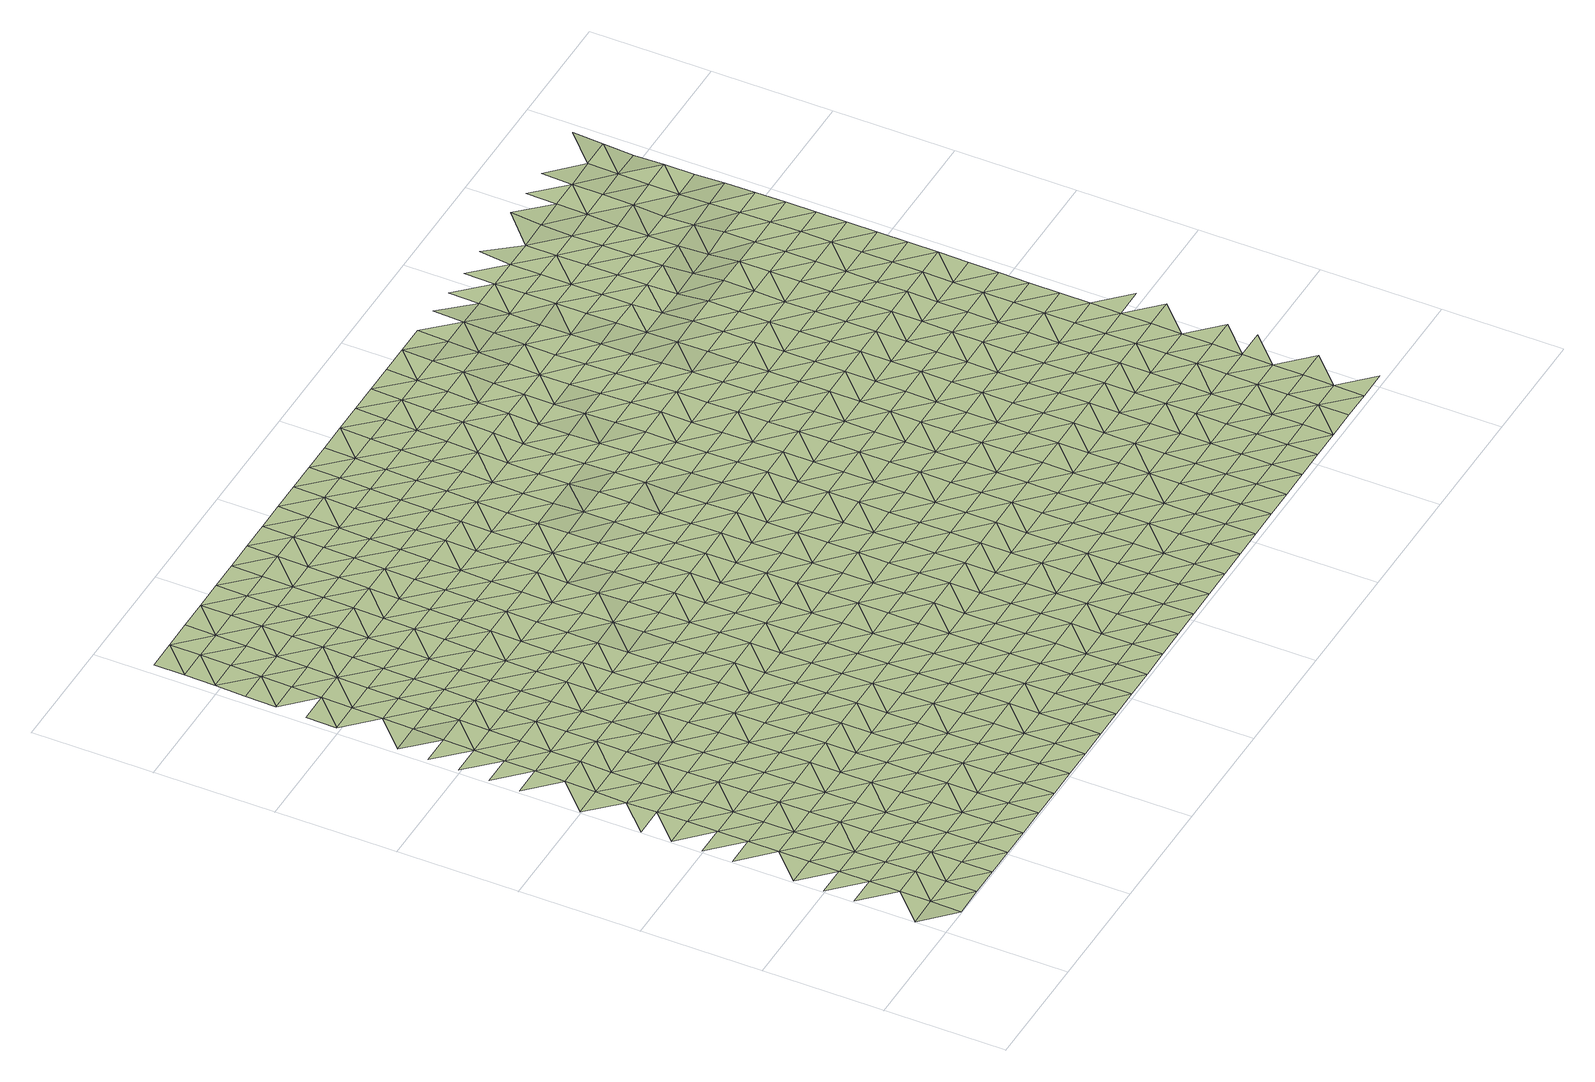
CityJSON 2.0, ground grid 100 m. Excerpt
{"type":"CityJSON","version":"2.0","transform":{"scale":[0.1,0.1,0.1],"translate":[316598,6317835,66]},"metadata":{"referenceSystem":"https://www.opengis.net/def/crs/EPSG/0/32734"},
"CityObjects":{
"terrain1":{"type":"TINRelief","geometry":[{"type":"CompositeSurface","lod":"1","boundaries":[[[0,1,2]],[[0,2,3]],[[1,4,2]],[[5,3,6]],[[6,7,8]],[[3,2,9]],[[4,10,2]],[[3,9,6]],[[11,7,12]],[[2,10,9]],[[11,12,13]],[[7,6,14]],[[10,4,15]],[[14,6,9]],[[12,7,16]],[[17,18,13]],[[16,7,14]],[[19,9,10]],[[15,20,10]],[[12,21,13]],[[22,17,23]],[[9,19,14]],[[21,12,16]],[[10,20,19]],[[17,13,24]],[[23,25,26]],[[16,14,27]],[[21,24,13]],[[28,20,15]],[[14,19,27]],[[26,25,29]],[[23,17,30]],[[24,30,17]],[[21,16,31]],[[20,32,19]],[[27,33,16]],[[34,29,35]],[[36,25,23]],[[28,32,20]],[[31,24,21]],[[30,36,23]],[[31,16,33]],[[27,19,37]],[[29,25,38]],[[35,39,40]],[[32,37,19]],[[25,36,38]],[[30,24,41]],[[42,33,27]],[[24,31,43]],[[44,40,39]],[[35,29,45]],[[28,46,32]],[[37,42,27]],[[36,30,41]],[[45,29,38]],[[24,43,41]],[[33,47,31]],[[48,39,35]],[[49,37,32]],[[50,51,44]],[[42,47,33]],[[45,48,35]],[[32,46,49]],[[38,36,52]],[[53,43,31]],[[41,54,36]],[[42,37,55]],[[56,57,50]],[[47,53,31]],[[58,44,39]],[[52,45,38]],[[48,59,39]],[[55,37,49]],[[52,36,54]],[[41,43,60]],[[44,58,50]],[[61,47,42]],[[56,62,63]],[[53,60,43]],[[58,39,59]],[[46,64,49]],[[42,55,61]],[[48,45,65]],[[66,54,41]],[[45,52,67]],[[56,50,68]],[[69,70,62]],[[60,66,41]],[[59,48,65]],[[53,47,71]],[[72,55,49]],[[68,50,58]],[[47,61,73]],[[45,67,65]],[[52,54,74]],[[72,49,64]],[[75,62,56]],[[60,53,71]],[[76,69,77]],[[66,74,54]],[[47,73,71]],[[68,75,56]],[[58,59,78]],[[79,67,52]],[[61,55,80]],[[65,81,59]],[[55,72,82]],[[76,77,83]],[[74,79,52]],[[69,62,84]],[[78,68,58]],[[66,60,85]],[[73,61,80]],[[75,86,62]],[[71,87,60]],[[78,59,81]],[[80,55,82]],[[65,67,88]],[[64,89,72]],[[90,91,92]],[[77,69,84]],[[66,85,74]],[[83,93,91]],[[79,88,67]],[[84,62,86]],[[60,87,85]],[[73,94,71]],[[75,68,95]],[[96,81,65]],[[72,97,82]],[[68,78,98]],[[80,94,73]],[[91,93,92]],[[77,99,83]],[[100,79,74]],[[88,96,65]],[[72,89,97]],[[86,75,95]],[[87,71,101]],[[84,99,77]],[[74,85,100]],[[68,98,95]],[[81,102,78]],[[94,101,71]],[[103,104,105]],[[93,83,106]],[[88,79,107]],[[108,80,82]],[[104,92,109]],[[96,102,81]],[[97,110,82]],[[99,106,83]],[[107,79,100]],[[111,103,105]],[[112,84,86]],[[113,98,78]],[[87,114,85]],[[80,108,94]],[[95,115,86]],[[101,116,87]],[[104,109,105]],[[108,82,110]],[[117,96,88]],[[89,118,97]],[[102,113,78]],[[119,92,93]],[[84,112,99]],[[85,114,100]],[[106,120,93]],[[88,107,117]],[[112,86,115]],[[87,116,114]],[[95,98,121]],[[101,94,122]],[[111,123,124]],[[109,92,119]],[[110,97,125]],[[105,126,111]],[[113,121,98]],[[94,108,122]],[[93,120,119]],[[106,99,127]],[[102,96,128]],[[129,107,100]],[[96,117,130]],[[125,97,118]],[[131,115,95]],[[116,101,132]],[[99,112,127]],[[129,100,114]],[[111,126,123]],[[133,124,134]],[[109,135,105]],[[113,102,128]],[[110,136,108]],[[121,131,95]],[[122,132,101]],[[96,130,128]],[[120,106,137]],[[119,135,109]],[[136,110,125]],[[112,115,138]],[[117,107,139]],[[127,137,106]],[[107,129,140]],[[124,123,134]],[[126,105,141]],[[113,142,121]],[[114,116,143]],[[108,144,122]],[[131,138,115]],[[116,132,145]],[[146,119,120]],[[130,117,139]],[[118,147,125]],[[135,141,105]],[[142,113,128]],[[144,108,136]],[[139,107,140]],[[127,112,148]],[[114,143,129]],[[120,137,146]],[[116,145,143]],[[123,126,149]],[[132,122,150]],[[138,148,112]],[[131,121,151]],[[130,152,128]],[[153,136,125]],[[126,141,149]],[[142,154,121]],[[150,122,144]],[[135,119,155]],[[156,137,127]],[[129,157,140]],[[119,146,158]],[[152,130,139]],[[125,147,153]],[[134,123,159]],[[131,151,138]],[[145,132,160]],[[148,156,127]],[[129,143,157]],[[121,154,151]],[[141,135,155]],[[161,142,128]],[[144,136,162]],[[159,123,149]],[[132,150,160]],[[119,158,155]],[[146,137,163]],[[139,140,164]],[[161,128,152]],[[162,136,153]],[[165,148,138]],[[156,163,137]],[[157,164,140]],[[154,142,166]],[[143,145,167]],[[168,150,144]],[[159,169,134]],[[138,151,165]],[[145,160,170]],[[149,141,171]],[[172,158,146]],[[173,152,139]],[[147,174,153]],[[155,175,141]],[[142,161,166]],[[144,162,168]],[[156,148,176]],[[143,167,157]],[[163,172,146]],[[139,164,173]],[[145,170,167]],[[171,159,149]],[[176,148,165]],[[171,141,175]],[[155,158,177]],[[154,178,151]],[[179,161,152]],[[160,150,180]],[[181,162,153]],[[166,182,154]],[[150,168,183]],[[184,163,156]],[[164,157,185]],[[172,177,158]],[[173,179,152]],[[181,153,174]],[[151,178,165]],[[180,170,160]],[[156,176,184]],[[185,157,167]],[[154,182,178]],[[150,183,180]],[[169,159,186]],[[187,175,155]],[[166,161,188]],[[159,171,189]],[[173,164,190]],[[168,162,191]],[[177,187,155]],[[179,188,161]],[[162,181,192]],[[172,163,193]],[[194,176,165]],[[163,184,195]],[[190,164,185]],[[159,189,186]],[[171,175,196]],[[197,182,166]],[[167,170,198]],[[183,168,191]],[[194,165,178]],[[170,180,199]],[[191,162,192]],[[177,172,193]],[[174,200,181]],[[187,196,175]],[[188,197,166]],[[163,195,193]],[[201,179,173]],[[167,198,185]],[[173,190,202]],[[170,199,198]],[[203,189,171]],[[184,176,204]],[[183,205,180]],[[176,194,206]],[[178,182,207]],[[179,201,188]],[[181,208,192]],[[196,203,171]],[[197,209,182]],[[205,183,191]],[[173,202,201]],[[187,177,210]],[[195,184,204]],[[190,185,211]],[[193,212,177]],[[181,200,208]],[[204,176,206]],[[186,189,213]],[[178,207,194]],[[199,180,214]],[[185,198,211]],[[182,209,207]],[[187,210,196]],[[197,188,215]],[[203,213,189]],[[214,180,205]],[[177,212,210]],[[195,216,193]],[[190,217,202]],[[218,191,192]],[[188,201,215]],[[208,219,192]],[[194,220,206]],[[221,198,199]],[[204,216,195]],[[217,190,211]],[[222,203,196]],[[209,197,223]],[[191,218,205]],[[213,224,186]],[[194,207,220]],[[221,199,214]],[[218,192,219]],[[212,193,225]],[[200,226,208]],[[196,210,222]],[[215,223,197]],[[201,202,227]],[[198,228,211]],[[216,225,193]],[[217,229,202]],[[213,203,230]],[[231,204,206]],[[214,205,232]],[[220,233,206]],[[228,198,221]],[[234,207,209]],[[201,227,215]],[[219,208,235]],[[230,203,222]],[[209,223,236]],[[205,218,232]],[[202,229,227]],[[212,237,210]],[[204,231,216]],[[238,217,211]],[[225,239,212]],[[235,208,226]],[[231,206,233]],[[240,224,213]],[[207,234,220]],[[221,214,241]],[[238,211,228]],[[209,236,234]],[[210,237,222]],[[223,215,242]],[[219,243,218]],[[213,230,240]],[[232,241,214]],[[212,239,237]],[[225,216,244]],[[229,217,245]],[[242,215,227]],[[243,219,235]],[[233,220,246]],[[247,228,221]],[[216,231,244]],[[217,238,245]],[[248,230,222]],[[236,223,249]],[[218,250,232]],[[224,240,251]],[[246,220,234]],[[221,241,247]],[[239,225,252]],[[226,253,235]],[[248,222,237]],[[249,223,242]],[[250,218,243]],[[233,254,231]],[[255,227,229]],[[256,238,228]],[[244,252,225]],[[245,257,229]],[[236,258,234]],[[241,232,259]],[[254,233,246]],[[247,256,228]],[[240,230,260]],[[227,255,242]],[[261,243,235]],[[230,248,262]],[[258,236,249]],[[259,232,250]],[[229,257,255]],[[237,239,263]],[[231,264,244]],[[245,238,265]],[[239,252,266]],[[235,253,261]],[[251,240,260]],[[241,267,247]],[[264,231,254]],[[256,265,238]],[[260,230,262]],[[237,263,248]],[[246,234,268]],[[249,242,269]],[[250,243,270]],[[234,258,271]],[[241,259,267]],[[239,266,263]],[[252,244,272]],[[273,257,245]],[[242,255,269]],[[270,243,261]],[[254,246,268]],[[256,247,274]],[[244,264,272]],[[265,273,245]],[[234,271,268]],[[248,275,262]],[[276,259,250]],[[260,277,251]],[[267,274,247]],[[266,252,278]],[[258,249,279]],[[255,257,280]],[[253,281,261]],[[248,263,275]],[[269,282,249]],[[250,270,276]],[[283,265,256]],[[278,252,272]],[[273,280,257]],[[264,254,284]],[[271,258,279]],[[259,285,267]],[[268,286,254]],[[283,256,274]],[[282,279,249]],[[287,260,262]],[[263,266,288]],[[269,255,289]],[[290,270,261]],[[275,291,262]],[[259,276,285]],[[264,284,272]],[[288,266,278]],[[280,289,255]],[[290,261,281]],[[254,286,284]],[[260,287,277]],[[271,292,268]],[[293,273,265]],[[294,274,267]],[[265,283,295]],[[287,262,291]],[[263,296,275]],[[297,282,269]],[[279,292,271]],[[267,285,294]],[[278,272,298]],[[273,293,280]],[[276,270,299]],[[296,263,288]],[[289,297,269]],[[270,290,300]],[[265,295,293]],[[286,268,301]],[[272,284,298]],[[291,275,302]],[[283,274,303]],[[285,276,299]],[[277,287,304]],[[292,301,268]],[[294,305,274]],[[299,270,300]],[[306,279,282]],[[281,307,290]],[[302,275,296]],[[297,308,282]],[[309,288,278]],[[280,310,289]],[[295,283,303]],[[298,311,278]],[[280,293,312]],[[303,274,305]],[[291,313,287]],[[314,284,286]],[[279,306,292]],[[315,294,285]],[[301,316,286]],[[306,282,308]],[[288,309,296]],[[290,317,300]],[[313,291,302]],[[315,285,299]],[[311,309,278]],[[280,312,310]],[[284,314,298]],[[297,289,318]],[[295,319,293]],[[290,307,317]],[[286,316,314]],[[287,320,304]],[[301,292,321]],[[305,294,322]],[[319,295,303]],[[302,296,323]],[[308,297,318]],[[320,287,313]],[[292,306,321]],[[294,315,322]],[[289,310,318]],[[311,298,324]],[[312,293,325]],[[326,299,300]],[[296,309,323]],[[317,327,300]],[[316,301,328]],[[314,324,298]],[[325,293,319]],[[313,302,329]],[[330,303,305]],[[299,326,315]],[[304,320,331]],[[321,328,301]],[[322,332,305]],[[326,300,327]],[[306,308,333]],[[310,312,334]],[[307,335,317]],[[323,329,302]],[[318,336,308]],[[309,311,337]],[[338,314,316]],[[303,330,319]],[[324,339,311]],[[334,312,325]],[[332,330,305]],[[306,333,321]],[[322,315,340]],[[316,328,338]],[[333,308,336]],[[320,313,341]],[[309,337,323]],[[318,310,342]],[[327,317,343]],[[313,329,344]],[[340,315,326]],[[337,311,339]],[[325,319,345]],[[342,310,334]],[[343,317,335]],[[320,341,331]],[[324,314,346]],[[328,321,347]],[[348,332,322]],[[314,338,349]],[[319,330,345]],[[313,344,341]],[[329,323,350]],[[351,336,318]],[[327,352,326]],[[347,321,333]],[[340,348,322]],[[339,324,346]],[[350,323,337]],[[342,351,318]],[[352,327,343]],[[314,349,346]],[[328,353,338]],[[334,325,354]],[[345,355,325]],[[344,329,356]],[[330,332,357]],[[358,340,326]],[[331,341,359]],[[353,328,347]],[[348,360,332]],[[361,333,336]],[[354,342,334]],[[335,362,343]],[[356,329,350]],[[351,363,336]],[[358,326,352]],[[354,325,355]],[[364,337,339]],[[349,338,365]],[[330,357,345]],[[346,366,339]],[[357,332,360]],[[344,367,341]],[[333,361,347]],[[365,338,353]],[[361,336,363]],[[337,364,350]],[[348,340,368]],[[352,343,369]],[[367,344,356]],[[340,358,370]],[[364,339,366]],[[349,371,346]],[[351,342,372]],[[355,345,373]],[[342,354,374]],[[343,362,369]],[[341,375,359]],[[376,353,347]],[[360,348,368]],[[371,349,365]],[[357,373,345]],[[340,370,368]],[[356,350,377]],[[363,351,372]],[[358,352,378]],[[375,341,367]],[[347,361,376]],[[342,374,372]],[[366,346,379]],[[355,380,354]],[[350,364,377]],[[369,378,352]],[[365,353,381]],[[379,346,371]],[[373,380,355]],[[367,356,382]],[[383,357,360]],[[384,359,375]],[[381,353,376]],[[368,385,360]],[[366,386,364]],[[361,363,387]],[[374,354,388]],[[370,358,389]],[[362,390,369]],[[377,382,356]],[[372,391,363]],[[358,378,392]],[[393,371,365]],[[357,383,373]],[[386,366,379]],[[380,388,354]],[[383,360,385]],[[394,375,367]],[[361,387,376]],[[370,389,368]],[[365,381,393]],[[387,363,391]],[[358,392,389]],[[364,395,377]],[[374,396,372]],[[378,369,397]],[[367,382,394]],[[380,373,398]],[[395,364,386]],[[388,396,374]],[[397,369,390]],[[399,384,375]],[[379,371,400]],[[401,381,376]],[[402,385,368]],[[371,393,403]],[[373,383,398]],[[382,377,404]],[[391,372,405]],[[392,378,406]],[[394,399,375]],[[401,376,387]],[[368,389,402]],[[386,379,400]],[[388,380,407]],[[404,377,395]],[[396,405,372]],[[406,378,397]],[[371,403,400]],[[398,407,380]],[[382,408,394]],[[393,381,409]],[[383,385,410]],[[411,389,392]],[[399,412,384]],[[381,401,413]],[[402,414,385]],[[386,415,395]],[[416,387,391]],[[390,417,397]],[[382,404,408]],[[405,418,391]],[[411,392,406]],[[403,393,409]],[[388,419,396]],[[383,410,398]],[[415,386,400]],[[388,407,420]],[[409,381,413]],[[410,385,414]],[[421,399,394]],[[387,416,401]],[[422,402,389]],[[416,391,418]],[[406,397,423]],[[394,408,421]],[[422,389,411]],[[388,420,419]],[[395,424,404]],[[403,425,400]],[[405,396,426]],[[407,398,427]],[[415,428,395]],[[397,417,423]],[[401,429,413]],[[414,402,430]],[[425,403,409]],[[427,398,410]],[[399,431,412]],[[408,404,424]],[[418,405,426]],[[399,421,432]],[[401,416,429]],[[402,422,430]],[[395,428,424]],[[396,419,426]],[[433,415,400]],[[420,407,434]],[[435,411,406]],[[423,436,406]],[[409,413,437]],[[433,400,425]],[[434,407,427]],[[399,432,431]],[[408,438,421]],[[439,410,414]],[[411,435,422]],[[429,437,413]],[[430,440,414]],[[435,406,436]],[[428,415,441]],[[416,418,442]],[[419,420,443]],[[417,444,423]],[[424,438,408]],[[426,445,418]],[[446,425,409]],[[410,439,427]],[[415,433,441]],[[443,420,434]],[[439,414,440]],[[432,421,447]],[[416,442,429]],[[430,422,448]],[[409,437,446]],[[442,418,445]],[[426,419,449]],[[436,423,450]],[[438,447,421]],[[435,448,422]],[[424,428,451]],[[452,433,425]],[[434,427,453]],[[441,454,428]],[[449,419,443]],[[450,423,444]],[[431,432,455]],[[437,429,456]],[[457,440,430]],[[446,452,425]],[[427,439,453]],[[458,445,426]],[[436,459,435]],[[432,447,455]],[[456,429,442]],[[448,457,430]],[[428,454,451]],[[438,424,460]],[[441,433,461]],[[449,458,426]],[[459,436,450]],[[437,462,446]],[[443,434,463]],[[440,464,439]],[[452,461,433]],[[453,465,434]],[[447,438,460]],[[466,448,435]],[[467,431,455]],[[462,437,456]],[[457,464,440]],[[424,451,460]],[[468,454,441]],[[469,442,445]],[[463,449,443]],[[444,470,450]],[[458,471,445]],[[466,435,459]],[[463,434,465]],[[452,446,472]],[[453,439,473]],[[461,468,441]],[[442,469,456]],[[448,474,457]],[[462,472,446]],[[464,473,439]],[[469,445,471]],[[455,447,475]],[[476,459,450]],[[460,477,447]],[[448,466,474]],[[451,454,478]],[[479,461,452]],[[458,449,480]],[[481,465,453]],[[468,482,454]],[[449,463,483]],[[450,470,476]],[[475,467,455]],[[462,456,484]],[[464,457,485]],[[479,452,472]],[[473,481,453]],[[475,447,477]],[[451,478,460]],[[471,458,480]],[[466,459,486]],[[484,456,469]],[[457,474,485]],[[454,482,478]],[[449,483,480]],[[463,465,487]],[[486,459,476]],[[468,461,488]],[[489,472,462]],[[473,464,490]],[[461,479,491]],[[481,487,465]],[[492,477,460]],[[467,475,493]],[[484,489,462]],[[485,490,464]],[[482,468,488]],[[469,471,494]],[[495,483,463]],[[496,474,466]],[[470,497,476]],[[492,460,478]],[[480,498,471]],[[486,499,466]],[[461,491,488]],[[500,481,473]],[[487,495,463]],[[477,501,475]],[[479,472,502]],[[494,484,469]],[[474,496,485]],[[489,503,472]],[[500,473,490]],[[494,471,498]],[[466,499,496]],[[480,483,504]],[[505,486,476]],[[492,501,477]],[[478,482,506]],[[491,479,502]],[[488,507,482]],[[495,504,483]],[[505,476,497]],[[502,472,503]],[[508,493,475]],[[509,487,481]],[[490,485,510]],[[481,500,511]],[[506,492,478]],[[489,484,512]],[[513,498,480]],[[499,486,514]],[[501,508,475]],[[484,494,515]],[[496,510,485]],[[482,507,506]],[[491,516,488]],[[487,509,495]],[[504,513,480]],[[514,486,505]],[[481,511,509]],[[503,489,512]],[[502,516,491]],[[484,515,512]],[[498,517,494]],[[500,490,518]],[[519,496,499]],[[508,520,493]],[[510,521,490]],[[501,492,522]],[[507,488,523]],[[497,524,505]],[[492,506,525]],[[513,517,498]],[[499,514,519]],[[495,526,504]],[[511,500,518]],[[516,523,488]],[[495,509,527]],[[518,490,521]],[[508,501,522]],[[528,502,503]],[[529,515,494]],[[512,530,503]],[[492,525,522]],[[510,496,531]],[[505,532,514]],[[517,529,494]],[[496,519,533]],[[495,527,526]],[[534,506,507]],[[502,528,516]],[[513,504,535]],[[511,536,509]],[[523,537,507]],[[505,524,532]],[[528,503,530]],[[512,515,538]],[[521,510,531]],[[536,511,518]],[[496,533,531]],[[508,539,520]],[[525,506,534]],[[517,513,535]],[[519,514,540]],[[522,541,508]],[[529,538,515]],[[507,537,534]],[[504,526,535]],[[523,516,542]],[[527,509,543]],[[514,532,540]],[[544,530,512]],[[516,528,542]],[[543,509,536]],[[508,541,539]],[[525,545,522]],[[546,518,521]],[[547,533,519]],[[538,544,512]],[[531,548,521]],[[537,523,549]],[[529,517,550]],[[526,527,551]],[[524,552,532]],[[534,545,525]],[[535,553,517]],[[540,547,519]],[[528,530,554]],[[518,546,536]],[[542,549,523]],[[551,527,543]],[[548,546,521]],[[541,522,555]],[[529,550,538]],[[531,533,556]],[[544,554,530]],[[517,553,550]],[[557,534,537]],[[535,526,558]],[[532,559,540]],[[545,555,522]],[[547,556,533]],[[542,528,560]],[[543,536,561]],[[537,549,557]],[[558,526,551]],[[559,532,552]],[[539,541,562]],[[563,544,538]],[[564,548,531]],[[554,560,528]],[[536,546,561]],[[565,553,535]],[[566,547,540]],[[541,555,562]],[[538,550,563]],[[556,564,531]],[[545,534,567]],[[568,549,542]],[[534,557,569]],[[558,565,535]],[[540,559,566]],[[554,544,570]],[[551,543,571]],[[560,568,542]],[[561,572,543]],[[555,545,567]],[[546,548,573]],[[574,539,562]],[[570,544,563]],[[564,575,548]],[[534,569,567]],[[557,549,576]],[[553,577,550]],[[571,558,551]],[[547,578,556]],[[559,552,579]],[[565,580,553]],[[547,566,581]],[[571,543,572]],[[582,560,554]],[[546,573,561]],[[568,576,549]],[[573,548,575]],[[550,577,563]],[[554,570,582]],[[553,580,577]],[[547,581,578]],[[562,555,583]],[[584,569,557]],[[564,556,585]],[[559,586,566]],[[567,587,555]],[[565,558,588]],[[572,561,589]],[[576,584,557]],[[558,571,590]],[[579,586,559]],[[583,574,562]],[[568,560,591]],[[592,570,563]],[[575,564,585]],[[560,582,593]],[[573,589,561]],[[583,555,587]],[[556,578,585]],[[567,569,594]],[[580,565,588]],[[581,566,595]],[[592,563,577]],[[558,590,588]],[[576,568,591]],[[572,596,571]],[[584,594,569]],[[586,595,566]],[[560,593,591]],[[589,596,572]],[[597,587,567]],[[582,570,598]],[[599,573,575]],[[578,581,600]],[[570,592,601]],[[585,602,575]],[[576,603,584]],[[577,580,604]],[[590,571,605]],[[594,597,567]],[[588,606,580]],[[581,595,600]],[[593,582,598]],[[573,599,589]],[[586,579,607]],[[603,576,591]],[[596,605,571]],[[598,570,601]],[[599,575,602]],[[583,587,608]],[[577,604,592]],[[585,578,609]],[[580,606,604]],[[610,594,584]],[[590,611,588]],[[595,586,607]],[[597,608,587]],[[609,578,600]],[[579,612,607]],[[593,613,591]],[[596,589,614]],[[584,603,610]],[[605,611,590]],[[615,616,583]],[[592,617,601]],[[618,602,585]],[[613,593,598]],[[589,599,614]],[[606,588,619]],[[608,615,583]],[[592,604,617]],[[609,618,585]],[[620,597,594]],[[603,591,621]],[[605,596,622]],[[600,595,623]],[[594,610,624]],[[611,619,588]],[[607,625,595]],[[621,591,613]],[[614,622,596]],[[597,620,608]],[[626,598,601]],[[599,602,627]],[[623,609,600]],[[617,628,601]],[[618,629,602]],[[594,624,620]],[[623,595,625]],[[606,630,604]],[[612,631,607]],[[619,632,606]],[[610,603,633]],[[598,626,613]],[[605,634,611]],[[599,627,614]],[[603,621,635]],[[605,622,636]],[[626,601,628]],[[627,602,629]],[[604,630,617]],[[606,632,630]],[[615,608,637]],[[624,610,633]],[[618,609,638]],[[639,625,607]],[[608,620,640]],[[609,623,641]],[[635,633,603]],[[605,636,634]],[[621,613,642]],[[619,611,643]],[[622,614,644]],[[631,639,607]],[[615,637,645]],[[628,617,646]],[[629,618,638]],[[613,626,642]],[[644,614,627]],[[608,640,637]],[[609,641,638]],[[624,647,620]],[[632,619,643]],[[625,648,623]],[[646,617,630]],[[611,634,643]],[[621,649,635]],[[636,622,650]],[[647,624,633]],[[639,648,625]],[[628,651,626]],[[649,621,642]],[[650,622,644]],[[640,620,652]],[[653,627,629]],[[654,641,623]],[[651,628,646]],[[638,655,629]],[[630,632,656]],[[634,636,657]],[[658,639,631]],[[652,620,647]],[[643,659,632]],[[648,654,623]],[[660,633,635]],[[626,661,642]],[[627,653,644]],[[649,662,635]],[[657,636,650]],[[653,629,655]],[[640,663,637]],[[630,656,646]],[[638,641,664]],[[661,626,651]],[[632,659,656]],[[633,660,647]],[[643,634,665]],[[663,640,652]],[[654,664,641]],[[660,635,662]],[[649,642,666]],[[650,644,667]],[[668,648,639]],[[665,634,657]],[[637,669,670]],[[651,646,671]],[[672,655,638]],[[666,642,661]],[[644,653,667]],[[652,647,673]],[[674,659,643]],[[648,668,654]],[[669,637,663]],[[646,656,671]],[[664,672,638]],[[675,662,649]],[[647,660,673]],[[665,674,643]],[[661,651,676]],[[657,650,677]],[[655,678,653]],[[675,649,666]],[[667,679,650]],[[671,676,651]],[[672,678,655]],[[680,663,652]],[[659,681,656]],[[677,665,657]],[[654,682,664]],[[673,683,652]],[[674,684,659]],[[677,650,679]],[[660,662,685]],[[667,653,686]],[[662,675,687]],[[663,680,669]],[[666,661,688]],[[656,681,671]],[[661,676,689]],[[678,686,653]],[[680,652,683]],[[659,684,681]],[[660,685,673]],[[672,664,690]],[[685,662,687]],[[674,665,691]],[[692,679,667]],[[665,677,693]],[[661,689,688]],[[694,669,695]],[[675,666,696]],[[676,671,697]],[[678,672,690]],[[686,692,667]],[[683,673,698]],[[684,674,691]],[[680,695,669]],[[697,671,681]],[[665,693,691]],[[696,687,675]],[[677,679,699]],[[698,673,685]],[[696,666,688]],[[689,676,700]],[[692,699,679]],[[683,701,680]],[[686,678,702]],[[700,676,697]],[[681,684,703]],[[704,693,677]],[[701,683,698]],[[691,705,684]],[[706,685,687]],[[689,707,688]],[[686,702,692]],[[687,696,708]],[[699,704,677]],[[680,709,695]],[[681,703,697]],[[707,689,700]],[[684,705,703]],[[685,706,698]],[[691,693,710]],[[680,701,709]],[[706,687,708]],[[688,711,696]],[[712,699,692]],[[704,710,693]],[[700,697,713]],[[711,688,707]],[[701,698,714]],[[715,705,691]],[[709,716,695]],[[697,703,713]],[[708,696,717]],[[706,714,698]],[[710,715,691]],[[717,696,711]],[[695,716,718]],[[709,701,719]],[[720,707,700]],[[713,721,700]],[[703,705,722]],[[714,719,701]],[[715,723,705]],[[706,708,724]],[[707,720,711]],[[708,717,725]],[[720,700,721]],[[726,716,709]],[[703,722,713]],[[705,723,722]],[[724,714,706]],[[719,726,709]],[[724,708,725]],[[717,711,727]],[[718,716,728]],[[721,713,729]],[[711,720,727]],[[716,726,728]],[[729,713,722]],[[719,714,730]],[[717,731,725]],[[714,724,732]],[[721,733,720]],[[727,731,717]],[[726,719,730]],[[733,721,729]],[[714,732,730]],[[724,725,734]],[[720,735,727]],[[731,734,725]],[[735,720,733]],[[728,726,736]],[[737,732,724]],[[730,738,726]],[[731,727,739]],[[734,737,724]],[[736,740,728]],[[739,727,735]],[[736,726,738]],[[730,732,741]],[[734,731,742]],[[737,741,732]],[[731,739,742]],[[743,738,730]],[[737,734,744]],[[741,743,730]],[[742,744,734]],[[736,738,745]],[[746,741,737]],[[743,745,738]],[[746,737,744]],[[747,748,736]],[[745,747,736]],[[749,743,741]],[[741,746,750]],[[743,749,745]],[[741,750,749]],[[745,751,747]],[[745,749,752]],[[745,752,751]],[[747,751,753]]]}]}
},
"vertices":[
[9,255,2],[259,5,8],[259,255,13],[259,505,14],[509,5,18],[9,755,15],[259,755,15],[259,1005,15],[9,1005,15],[509,505,16],[509,255,17],[9,1255,14],[259,1255,16],[259,1505,16],[509,755,16],[759,5,17],[509,1005,17],[259,1755,16],[9,1755,12],[759,505,17],[759,255,16],[509,1255,18],[9,2005,16],[259,2005,18],[509,1505,18],[259,2255,17],[9,2255,15],[759,755,19],[1009,5,17],[259,2505,16],[509,1755,19],[759,1255,20],[1009,255,18],[759,1005,20],[9,2505,10],[259,2755,8],[509,2005,20],[1009,505,19],[509,2255,19],[259,3005,14],[9,3005,12],[759,1755,21],[1009,755,21],[759,1505,21],[259,3255,22],[509,2505,16],[1259,5,19],[1009,1005,22],[509,2755,10],[1259,255,21],[259,3505,26],[9,3505,23],[759,2255,22],[1009,1255,23],[759,2005,21],[1259,505,22],[259,3755,30],[9,3755,28],[509,3255,27],[509,3005,18],[1009,1505,23],[1259,755,23],[259,4005,35],[9,4005,32],[1509,5,22],[759,2755,16],[1009,1755,24],[759,2505,21],[509,3505,29],[259,4255,40],[9,4255,37],[1259,1255,26],[1509,255,23],[1259,1005,24],[1009,2005,24],[509,3755,32],[9,4505,46],[259,4505,51],[759,3255,33],[1009,2255,24],[1509,755,26],[759,3005,24],[1509,505,25],[259,4755,57],[509,4255,44],[1259,1755,27],[509,4005,38],[1259,1505,26],[1009,2505,25],[1759,5,23],[9,5255,61],[9,5005,57],[259,5255,66],[259,5005,62],[1509,1005,27],[759,3755,34],[1009,2755,24],[1759,255,26],[759,3505,33],[509,4505,54],[1259,2005,28],[1509,1255,29],[1009,3005,22],[9,5755,74],[9,5505,65],[259,5755,78],[509,4755,60],[1259,2255,28],[1759,755,29],[259,5505,71],[1759,505,28],[9,6005,82],[759,4255,47],[1009,3255,33],[1509,1755,30],[759,4005,40],[1509,1505,29],[1259,2505,29],[2009,5,26],[509,5255,72],[509,5005,67],[1009,3505,38],[1759,1005,30],[259,6255,91],[9,6255,87],[2009,255,29],[259,6005,86],[759,4505,56],[1259,3005,29],[1509,2005,31],[1259,2755,30],[1009,3755,39],[1759,1255,32],[9,6505,90],[259,6505,94],[509,5505,78],[2009,505,31],[759,4755,62],[1009,4005,43],[1509,2505,30],[1509,2255,31],[509,5755,84],[1259,3255,32],[1759,1755,33],[2009,755,32],[1759,1505,33],[759,5005,68],[2259,5,30],[1009,4255,50],[509,6005,89],[2009,1005,33],[1259,3755,41],[1509,2755,33],[2259,255,33],[1259,3505,38],[759,5505,81],[1009,4505,57],[1759,2005,34],[759,5255,75],[509,6255,94],[2009,1255,34],[1509,3005,35],[2259,505,35],[1009,4755,64],[1759,2255,35],[1259,4005,45],[1509,3255,37],[2009,1755,37],[2259,755,36],[509,6505,98],[2009,1505,35],[759,6005,91],[1009,5005,70],[1759,2505,37],[2509,5,34],[759,5755,86],[1259,4255,51],[1009,5255,76],[1509,3755,40],[1759,2755,39],[2259,1255,37],[2509,255,37],[1509,3505,38],[2259,1005,36],[1259,4505,57],[2009,2005,38],[759,6505,101],[1009,5505,82],[1759,3005,40],[759,6255,97],[2009,2255,40],[2509,755,39],[2509,505,38],[1259,5005,71],[1509,4005,45],[1259,4755,64],[1009,5755,87],[1759,3255,42],[2259,1755,39],[2259,1505,38],[2759,5,38],[2009,2755,43],[2009,2505,42],[1009,6005,93],[1509,4505,57],[2509,1005,40],[1509,4255,51],[1759,3755,38],[2759,255,40],[1759,3505,42],[1259,5505,83],[2259,2005,41],[1259,5255,77],[1009,6255,99],[2509,1255,40],[2009,3005,44],[1509,4755,64],[2259,2255,44],[2759,755,43],[2759,505,42],[1759,4005,43],[2509,1505,41],[1259,5755,89],[2009,3255,49],[1009,6505,104],[1509,5005,71],[3009,5,41],[2259,2755,48],[2509,1755,42],[2259,2505,47],[1259,6005,95],[1759,4505,57],[2759,1005,44],[1759,4255,50],[2009,3755,51],[3009,255,44],[2009,3505,54],[1509,5505,85],[2509,2005,45],[1509,5255,78],[1259,6255,101],[2759,1255,45],[2259,3005,50],[3009,505,46],[1759,4755,64],[2509,2255,49],[2009,4005,47],[2759,1505,46],[1509,5755,91],[2259,3255,52],[3009,755,48],[1259,6505,106],[1759,5005,71],[3259,5,45],[2009,4255,50],[2509,2755,53],[2759,1755,48],[2509,2505,51],[2259,3505,55],[3009,1005,49],[1509,6255,104],[3259,255,48],[1509,6005,98],[1759,5505,85],[2009,4505,57],[2759,2005,51],[1759,5255,78],[3009,1255,51],[2259,4005,49],[2509,3005,53],[3259,505,51],[2259,3755,59],[2009,4755,64],[2759,2255,53],[3009,1505,52],[1759,5755,92],[3259,755,53],[1509,6505,108],[2009,5005,71],[2509,3505,54],[2759,2505,56],[3509,5,51],[2509,3255,53],[3009,1755,54],[2259,4505,56],[3259,1005,55],[2259,4255,50],[1759,6255,106],[2009,5255,77],[2759,2755,57],[3509,255,53],[1759,6005,99],[2509,3755,61],[3009,2255,59],[3259,1255,57],[3009,2005,57],[2009,5505,84],[2759,3005,58],[2259,4755,62],[3509,755,59],[3509,505,56],[2509,4005,66],[2009,5755,91],[3259,1755,61],[1759,6505,111],[3259,1505,59],[2759,3505,58],[3759,5,56],[2759,3255,58],[2259,5255,77],[3009,2755,63],[2259,5005,70],[3009,2505,61],[2009,6005,100],[2509,4505,58],[3509,1005,61],[2509,4255,56],[3759,255,58],[3009,3005,63],[3259,2005,63],[2009,6255,107],[2759,3755,60],[3509,1255,63],[2259,5505,83],[2509,4755,60],[3259,2255,65],[3759,755,64],[3759,505,61],[2759,4005,63],[2259,5755,91],[3509,1755,67],[2009,6505,113],[3509,1505,65],[3009,3505,61],[3259,2505,67],[4009,5,62],[3009,3255,63],[2509,5255,75],[2759,4255,62],[2509,5005,67],[3759,1005,67],[2259,6255,108],[3259,2755,68],[4009,255,64],[2259,6005,100],[3509,2005,69],[2759,4755,58],[3009,3755,62],[3759,1255,69],[2759,4505,63],[2509,5505,83],[3259,3005,69],[4009,505,67],[3009,4005,67],[3509,2505,73],[3509,2255,71],[2509,5755,91],[3759,1755,74],[4009,755,70],[2259,6505,115],[3759,1505,72],[3259,3505,68],[4259,5,67],[3259,3255,69],[2759,5255,74],[3009,4255,76],[2759,5005,65],[2509,6005,100],[4009,1255,75],[4259,255,69],[4009,1005,72],[3009,4505,78],[3509,3005,76],[3759,2005,76],[3509,2755,75],[2509,6255,109],[3259,3755,63],[2759,5505,82],[4259,505,72],[3009,4755,64],[3759,2255,78],[3259,4005,66],[2759,5755,91],[4009,1755,80],[2509,6505,117],[4009,1505,78],[3009,5005,65],[3509,3505,76],[3759,2505,80],[4259,1005,78],[4509,5,72],[3509,3255,77],[4259,755,75],[3259,4255,77],[2759,6005,100],[3009,5255,74],[3759,2755,82],[4509,255,74],[4009,2005,82],[2759,6255,110],[3259,4755,65],[3509,3755,71],[4259,1255,81],[3259,4505,81],[3009,5505,82],[3759,3005,83],[4509,505,77],[4009,2255,84],[3009,5755,91],[3509,4255,81],[4259,1755,86],[4509,755,80],[2759,6505,118],[3509,4005,70],[4259,1505,83],[3259,5005,66],[3759,3505,85],[4759,5,76],[3759,3255,84],[4009,2755,89],[4009,2505,86],[3009,6005,100],[4509,1005,83],[4759,255,79],[3259,5505,82],[3509,4505,81],[4009,3005,90],[4259,2005,88],[3259,5255,74],[3759,3755,82],[4509,1255,86],[3009,6505,119],[3009,6255,110],[3509,4755,71],[4259,2255,90],[4759,755,84],[4759,505,81],[3759,4005,82],[3259,5755,90],[4509,1755,91],[4509,1505,89],[3509,5005,67],[4009,3505,92],[4259,2505,92],[5009,5,81],[4009,3255,92],[3759,4255,83],[3259,6005,100],[4759,1005,87],[4259,2755,95],[5009,255,83],[3509,5505,81],[3759,4505,85],[4509,2005,93],[3509,5255,72],[3259,6255,110],[4009,3755,92],[4759,1255,90],[4259,3005,97],[5009,505,86],[3509,5755,90],[3759,4755,79],[4009,4005,91],[4509,2505,98],[4759,1505,94],[4509,2255,95],[5009,755,89],[3259,6505,120],[3759,5005,71],[4259,3505,99],[5259,5,86],[4259,3255,98],[4009,4255,89],[4759,1755,97],[5009,1005,92],[3509,6255,110],[5259,255,88],[3509,6005,99],[3759,5505,78],[4009,4505,94],[4509,3005,103],[4759,2005,99],[3759,5255,69],[4509,2755,101],[4259,3755,99],[5009,1255,95],[5259,505,90],[4759,2255,101],[4009,5005,83],[4259,4005,97],[5009,1505,99],[4009,4755,90],[3759,5755,88],[3509,6505,120],[4509,3505,106],[4759,2505,104],[5259,1005,96],[5509,5,90],[4509,3255,105],[5259,755,93],[5009,1755,101],[3759,6005,99],[4259,4505,101],[4259,4255,96],[4759,2755,106],[5509,255,92],[4009,5505,76],[4009,5255,73],[3759,6255,109],[5009,2255,106],[5259,1255,100],[5009,2005,103],[4509,4005,105],[4759,3005,108],[5509,505,95],[4509,3755,106],[4259,4755,95],[4759,3255,110],[5259,1755,104],[5509,755,98],[3759,6505,120],[5259,1505,102],[4009,6005,99],[4259,5005,89],[5759,5,93],[4009,5755,87],[5009,2755,111],[5009,2505,108],[4509,4505,106],[4759,3505,112],[4509,4255,103],[5509,1255,104],[5759,255,96],[5509,1005,101],[4259,5505,74],[5009,3005,114],[5259,2005,106],[4259,5255,81],[4759,3755,112],[4009,6505,121],[5759,505,99],[4009,6255,110],[4509,4755,100],[5259,2255,109],[4759,4005,111],[4259,5755,85],[5509,1755,107],[5759,755,103],[5509,1505,106],[4509,5005,94],[5009,3505,118],[5259,2505,112],[6009,5,96],[5009,3255,116],[4759,4255,110],[4259,6005,101],[5759,1005,106],[4509,5255,88],[5259,2755,116],[6009,255,100],[4759,4505,109],[5509,2005,109],[4259,6255,113],[5009,3755,119],[5759,1255,108],[5259,3005,119],[6009,505,103],[4509,5755,86],[4759,4755,103],[4509,5505,83],[5009,4005,118],[5509,2505,116],[5509,2255,112],[5759,1755,111],[4259,6505,123],[5759,1505,110],[4759,5005,95],[5259,3505,123],[6009,1005,110],[6259,5,99],[5259,3255,122],[6009,755,106],[5009,4255,115],[4509,6255,112],[4759,5255,95],[6009,1255,113],[6259,255,103],[4509,6005,100],[5509,3005,124],[5759,2005,113],[5509,2755,120],[5009,4755,117],[5259,3755,125],[5009,4505,120],[4759,5505,93],[6259,505,106],[5759,2255,116],[4759,5755,89],[5259,4255,122],[6009,1755,117],[6259,755,110],[5259,4005,125],[6009,1505,115],[5009,5005,112],[5509,3505,128],[5759,2505,120],[5509,3255,126],[6509,255,105],[4759,6005,95],[6259,1005,113],[5009,5255,109],[5759,2755,125],[6509,5,102],[5259,4505,126],[6009,2005,118],[4759,6255,105],[4509,6505,123],[5509,3755,130],[6259,1255,117],[5759,3005,128],[5009,5755,104],[5259,4755,130],[6009,2255,121],[6509,755,113],[5009,5505,104],[6509,505,109],[5509,4255,127],[6259,1755,122],[5509,4005,130],[6259,1505,120],[5759,3505,133],[6759,5,100],[5759,3255,131],[5259,5255,102],[6009,2755,129],[5259,5005,113],[6009,2505,125],[5009,6255,104],[6509,1255,120],[6759,255,104],[5009,6005,106],[6509,1005,117],[5509,4505,132],[6009,3005,132],[6259,2005,124],[4759,6505,110],[5759,3755,135],[5259,5505,100],[6759,505,108],[5509,4755,136],[6259,2255,127],[5759,4005,135],[5259,5755,100],[6509,1755,123],[6759,755,112],[6509,1505,123],[6009,3505,138],[6259,2505,130],[7009,5,103],[6009,3255,135],[5509,5255,100],[5759,4255,131],[5509,5005,111],[5259,6005,100],[6759,1005,116],[6259,2755,133],[5759,4505,139],[6509,2005,126],[7009,505,111],[5259,6255,101],[5009,6505,109],[6009,3755,139],[6759,1255,120],[5509,5505,100],[6259,3005,136],[5759,4755,147],[6009,4005,140],[6509,2505,132],[6759,1505,124],[6509,2255,129],[5509,6005,100],[6259,3505,141],[7009,1005,119],[5509,5755,100],[6259,3255,139],[5759,5255,101],[6759,1755,127],[5759,5005,119],[6009,4505,140],[6009,4255,139],[7009,1255,123],[6509,3005,137],[6759,2005,130],[6509,2755,135],[5259,6505,134],[5509,6255,100],[6009,4755,143],[6259,3755,141],[5759,5505,99],[6759,2255,133],[6259,4005,143],[5759,5755,100],[7009,1755,131],[6509,3505,142],[6759,2505,136],[6509,3255,140],[6009,5255,101],[6259,4255,144],[6009,5005,116],[5759,6005,100],[6759,2755,138],[6259,4505,146],[7009,2005,134],[6509,3755,145],[6009,5505,100],[6759,3005,141],[5759,6255,108],[6259,4755,142],[5759,6505,134],[6009,5755,100],[6509,4255,148],[6509,4005,147],[6759,3505,146],[6759,3255,143],[6259,5255,114],[6259,5005,145],[6009,6005,116],[6509,4505,150],[6009,6255,123],[6759,3755,148],[6259,5755,115],[6509,4755,146],[6259,5505,104],[6759,4005,150],[6509,5005,143],[6759,4255,151],[6259,6255,121],[6509,5255,134],[6259,6005,121],[6759,4505,152],[6009,6505,130],[6509,5505,126],[6759,4755,151],[6509,5755,126],[6759,5005,148],[6509,6005,134],[6759,5255,145],[6509,6255,136],[6259,6505,134],[6759,5755,130],[6759,5505,131],[6759,6255,139],[6759,6005,123],[6759,6505,152]
]}
